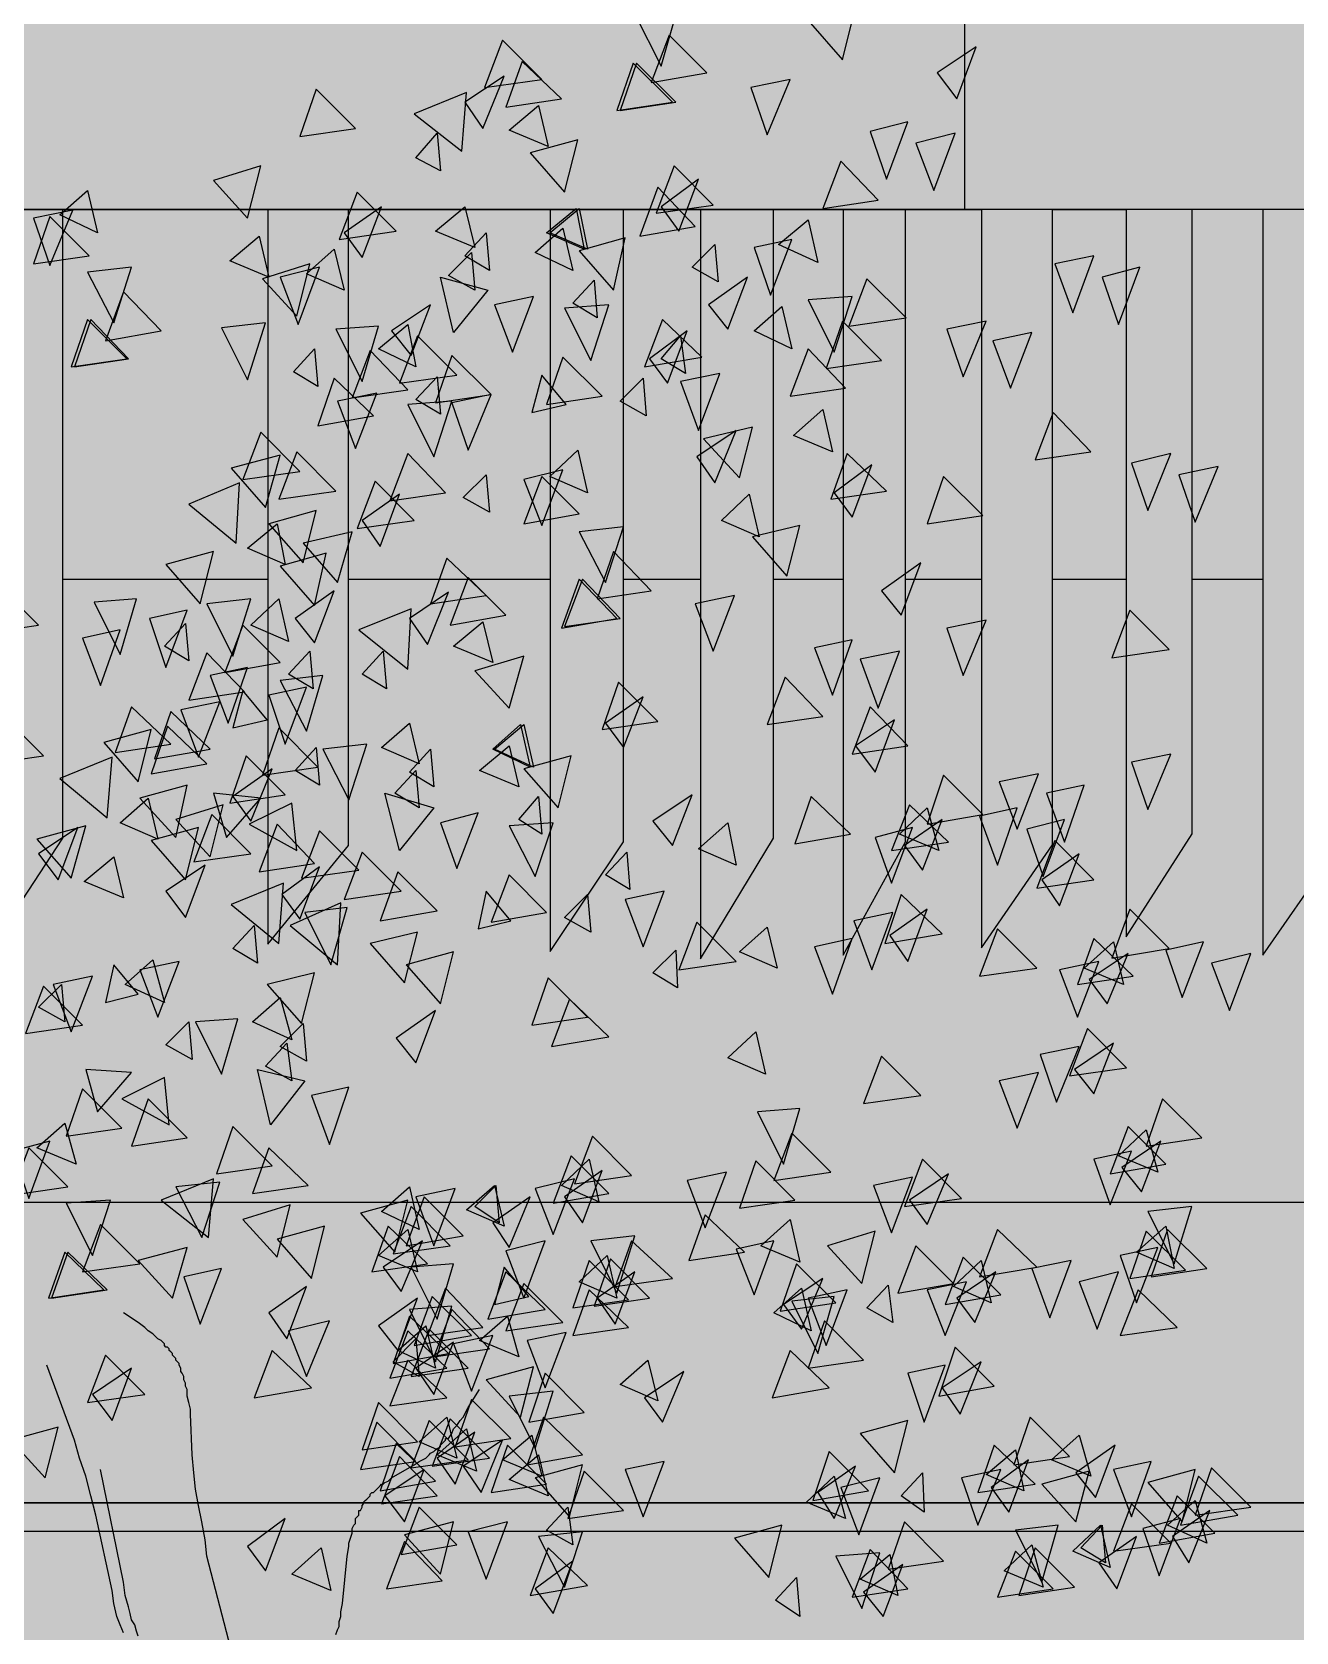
# Model space of a CAD drawing. Header units: inches. Extents: x 11.9 to 85.3, y 21.1 to 37.4.
# Drawn here: x 23.97 to 29.37, y 27 to 33.83 of the extents above; entities that cross this region are included whole.
import ezdxf

# ---------------------------------------------------------------- set-up
doc = ezdxf.new("R2010")
doc.units = ezdxf.units.IN
doc.header["$MEASUREMENT"] = 0
doc.layers.add('CAY', color=94, linetype='Continuous')
doc.layers.add('Layer1', color=7, linetype='Continuous')

msp = doc.modelspace()

# ---------------------------------------------------------------- hatches: boundary and pattern name
at = {"true_color": 0x212121}
h = msp.add_hatch(color=250, dxfattribs=at)
h.dxf.hatch_style = 1
h.paths.add_polyline_path([(54.5719, 37.1798), (50.0664, 37.1798), (50.0664, 33.0654), (54.5719, 33.0654)])
h.paths.add_polyline_path([(50.0664, 37.1798), (45.7803, 37.1798), (45.7803, 33.0654), (50.0664, 33.0654)])
h.paths.add_polyline_path([(63.6348, 37.1798), (59.0609, 37.1798), (59.0609, 33.0654), (63.6348, 33.0654)])
h.paths.add_polyline_path([(68.1995, 37.1798), (63.6348, 37.1798), (63.6348, 33.0654), (68.1995, 33.0654)])
h.paths.add_polyline_path([(72.7373, 37.1798), (68.1995, 37.1798), (68.1995, 33.0654), (72.7372, 33.0654)])
h.paths.add_polyline_path([(84.2395, 37.1798), (72.7373, 37.1798), (72.7372, 33.0654), (84.2395, 33.0654)])
h.paths.add_polyline_path([(45.7803, 37.1798), (41.2992, 37.1798), (41.2992, 33.0654), (45.7803, 33.0654)])
h.paths.add_polyline_path([(41.2992, 37.1798), (36.8075, 37.1798), (36.8075, 33.0654), (41.2992, 33.0654)])
h.paths.add_polyline_path([(36.8075, 37.1798), (32.3086, 37.1798), (32.3086, 33.0654), (36.8075, 33.0654)])
h.paths.add_polyline_path([(32.3086, 37.1798), (27.8679, 37.1798), (27.8679, 33.0654), (32.3086, 33.0654)])
h.paths.add_polyline_path([(27.8679, 37.1798), (23.4191, 37.1798), (23.4191, 33.0654), (27.8679, 33.0654)])
h.paths.add_polyline_path([(23.4191, 37.1798), (16.7427, 37.1798), (16.7427, 33.0654), (23.4191, 33.0654)])
h.paths.add_polyline_path([(76.5211, 33.2481), (76.5211, 36.8005)], flags=16)
h = msp.add_hatch(color=250, dxfattribs=at)
h.dxf.hatch_style = 1
h.paths.add_polyline_path([(84.3293, 28.8312), (16.8325, 28.8312), (16.8325, 27.5486), (84.3293, 27.5486)])
at = {"true_color": 0x636466}
h = msp.add_hatch(color=251, dxfattribs=at)
h.dxf.hatch_style = 1
edge = h.paths.add_edge_path()
edge.add_line((63.2701, 27.4271), (19.2205, 27.4271))
edge.add_line((19.2205, 27.4271), (19.2205, 24.9886))
edge.add_line((19.2205, 24.9886), (34.5109, 24.9886))
edge.add_spline(control_points=[(34.5109, 24.9886), (35.9914, 25.1351), (36.9032, 24.9886)], knot_values=[5.091487, 5.091487, 5.091487, 5.991182, 5.991182, 5.991182], weights=[0.915734, 0.807079, 0.890652], degree=2, periodic=0)
edge.add_line((36.9032, 24.9886), (63.2701, 24.9886))
edge.add_line((63.2701, 24.9886), (63.2701, 27.4271))
h.paths.add_polyline_path([(27.7206, 26.9316), (31.5651, 26.9316), (63.0612, 26.9316), (63.0612, 25.1394), (19.4696, 25.1394), (19.4696, 25.1837), (19.4696, 26.9316)], flags=16)
at = {"layer": 'Layer1', "true_color": 0x636466}
h = msp.add_hatch(color=251, dxfattribs=at)
h.dxf.hatch_style = 1
h.paths.add_polyline_path([(18.9155, 31.4936), (18.9155, 33.0718), (16.8325, 33.0718), (16.8325, 28.8312)])
h.paths.add_polyline_path([(20.131, 33.0718), (19.2392, 33.0718), (19.2392, 31.4936), (20.131, 31.4936)])
h.paths.add_polyline_path([(21.3045, 33.0718), (20.4283, 33.0718), (20.4283, 31.4936), (21.3045, 31.4936)])
h.paths.add_polyline_path([(22.5719, 33.0718), (21.6175, 33.0718), (21.6175, 31.4936), (22.5719, 31.4936)])
h.paths.add_polyline_path([(23.808, 33.0718), (22.8849, 33.0718), (22.8849, 31.4936), (23.808, 31.4936)])
h.paths.add_polyline_path([(24.9815, 33.0718), (24.1053, 33.0718), (24.1053, 31.4936), (24.9815, 31.4936)])
h.paths.add_polyline_path([(26.1863, 33.0718), (25.3257, 33.0718), (25.3257, 31.4936), (26.1863, 31.4936)])
h.paths.add_polyline_path([(26.8278, 33.0718), (26.4992, 33.0718), (26.4992, 31.4936), (26.8278, 31.4936)])
h.paths.add_polyline_path([(27.438, 33.0718), (27.1408, 33.0718), (27.1408, 31.4936), (27.438, 31.4936)])
h.paths.add_polyline_path([(28.0282, 33.0718), (27.704, 33.0718), (27.704, 31.4936), (28.0282, 31.4936)])
h.paths.add_polyline_path([(28.6458, 33.0718), (28.3318, 33.0718), (28.3318, 31.4936), (28.6458, 31.4936)])
h.paths.add_polyline_path([(29.2299, 33.0718), (28.9284, 33.0718), (28.9284, 31.4936), (29.2299, 31.4936)])
h.paths.add_polyline_path([(29.8579, 33.0718), (29.5125, 33.0718), (29.5125, 31.4936), (29.8579, 31.4936)])
h.paths.add_polyline_path([(30.5017, 33.0718), (30.1406, 33.0718), (30.1406, 31.4936), (30.5017, 31.4936)])
h.paths.add_polyline_path([(31.1297, 33.0718), (30.7529, 33.0718), (30.7529, 31.4936), (31.1297, 31.4936)])
h.paths.add_polyline_path([(31.6793, 33.0718), (31.3809, 33.0718), (31.3809, 31.4936), (31.6793, 31.4936)])
h.paths.add_polyline_path([(32.2288, 33.0718), (31.9305, 33.0718), (31.9305, 31.4936), (32.2288, 31.4936)])
h.paths.add_polyline_path([(32.7783, 33.0718), (32.4329, 33.0718), (32.4329, 31.4936), (32.7783, 31.4936)])
h.paths.add_polyline_path([(33.375, 33.0718), (33.0296, 33.0718), (33.0296, 31.4936), (33.375, 31.4936)])
h.paths.add_polyline_path([(33.9559, 33.0718), (33.6262, 33.0718), (33.6262, 31.4936), (33.9559, 31.4936)])
h.paths.add_polyline_path([(34.5997, 33.0718), (34.2229, 33.0718), (34.2229, 31.4936), (34.5997, 31.4936)])
h.paths.add_polyline_path([(35.1492, 33.0718), (34.8195, 33.0718), (34.8195, 31.4936), (35.1492, 31.4936)])
h.paths.add_polyline_path([(35.7616, 33.0718), (35.4161, 33.0718), (35.4161, 31.4936), (35.7616, 31.4936)])
h.paths.add_polyline_path([(36.3582, 33.0718), (35.9971, 33.0718), (35.9971, 31.4936), (36.3582, 31.4936)])
h.paths.add_polyline_path([(36.8973, 33.0718), (36.578, 33.0718), (36.578, 31.4936), (36.8973, 31.4936)])
h.paths.add_polyline_path([(37.5201, 33.0718), (37.1747, 33.0718), (37.1747, 31.4936), (37.5201, 31.4936)])
h.paths.add_polyline_path([(38.1324, 33.0718), (37.7399, 33.0718), (37.7399, 31.4936), (38.1324, 31.4936)])
h.paths.add_polyline_path([(38.7084, 33.0718), (38.3209, 33.0718), (38.3209, 31.4936), (38.7084, 31.4936)])
h.paths.add_polyline_path([(39.3521, 33.0718), (38.9282, 33.0718), (38.9282, 31.4936), (39.3521, 31.4936)])
h.paths.add_polyline_path([(39.9017, 33.0718), (39.5563, 33.0718), (39.5563, 31.4936), (39.9017, 31.4936)])
h.paths.add_polyline_path([(41.7858, 33.0718), (41.389, 33.0718), (41.3839, 31.4936), (41.7858, 31.4936)])
h.paths.add_polyline_path([(41.1735, 33.0718), (40.7809, 33.0718), (40.7809, 31.4936), (41.1735, 31.4936)])
h.paths.add_polyline_path([(40.5454, 33.0718), (40.1686, 33.0718), (40.1686, 31.4936), (40.5454, 31.4936)])
at = {"layer": 'Layer1', "true_color": 0x000000}
h = msp.add_hatch(color=18, dxfattribs=at)
h.dxf.hatch_style = 1
h.paths.add_polyline_path([(19.2392, 33.0718), (18.9155, 33.0718), (18.9155, 31.4936), (19.2392, 31.4936)])
h.paths.add_polyline_path([(19.2392, 31.4936), (18.9155, 31.4936), (18.9155, 29.8561), (19.2392, 30.0905)])
h.paths.add_polyline_path([(20.4283, 33.0718), (20.131, 33.0718), (20.131, 31.4936), (20.4283, 31.4936)])
h.paths.add_polyline_path([(20.4283, 31.4936), (20.131, 31.4936), (20.131, 29.9186), (20.4283, 30.3093)])
h.paths.add_polyline_path([(21.6175, 33.0718), (21.3045, 33.0718), (21.3045, 31.4936), (21.6175, 31.4936)])
h.paths.add_polyline_path([(21.6175, 31.4936), (21.3045, 31.4936), (21.3045, 29.9655), (21.6175, 30.2781)])
h.paths.add_polyline_path([(22.8849, 31.4936), (22.5719, 31.4936), (22.5719, 29.9498), (22.8849, 30.4187)])
h.paths.add_polyline_path([(22.8849, 33.0718), (22.5719, 33.0718), (22.5719, 31.4936), (22.8849, 31.4936)])
h.paths.add_polyline_path([(24.1053, 33.0718), (23.808, 33.0718), (23.808, 31.4936), (24.1053, 31.4936)])
h.paths.add_polyline_path([(24.1053, 31.4936), (23.808, 31.4936), (23.808, 29.9342), (24.1053, 30.3875)])
h.paths.add_polyline_path([(25.3257, 31.4936), (24.9815, 31.4936), (24.9815, 29.9342), (25.3257, 30.3562)])
h.paths.add_polyline_path([(25.3257, 33.0718), (24.9815, 33.0718), (24.9815, 31.4936), (25.3257, 31.4936)])
h.paths.add_polyline_path([(26.4992, 33.0718), (26.1863, 33.0718), (26.1863, 31.4936), (26.4992, 31.4936)])
h.paths.add_polyline_path([(26.4992, 31.4936), (26.1863, 31.4936), (26.1863, 29.903), (26.4992, 30.3718)])
h.paths.add_polyline_path([(27.1408, 31.4936), (26.8278, 31.4936), (26.8278, 29.8717), (27.1408, 30.3875)])
h.paths.add_polyline_path([(27.1408, 33.0718), (26.8278, 33.0718), (26.8278, 31.4936), (27.1408, 31.4936)])
h.paths.add_polyline_path([(27.704, 33.0718), (27.438, 33.0718), (27.438, 31.4936), (27.704, 31.4936)])
h.paths.add_polyline_path([(27.704, 31.4936), (27.438, 31.4936), (27.438, 29.8873), (27.704, 30.3718)])
h = msp.add_hatch(color=18, dxfattribs=at)
h.dxf.hatch_style = 1
h.paths.add_polyline_path([(28.3318, 33.0718), (28.0282, 33.0718), (28.0282, 29.919), (28.3318, 30.3581)])
h = msp.add_hatch(color=18, dxfattribs=at)
h.dxf.hatch_style = 1
h.paths.add_polyline_path([(28.9284, 33.0718), (28.6458, 33.0718), (28.6458, 29.966), (28.9284, 30.4051)])
h.paths.add_polyline_path([(29.5125, 33.0718), (29.2299, 33.0718), (29.2299, 29.8875), (29.5125, 30.2952)])
h.paths.add_polyline_path([(30.1406, 33.0718), (29.8579, 33.0718), (29.8579, 30.0129), (30.1406, 30.4207)])
h.paths.add_polyline_path([(30.7529, 33.0718), (30.5017, 33.0718), (30.5017, 30.1227), (30.7529, 30.5305)])
h.paths.add_polyline_path([(31.3809, 33.0718), (31.1297, 33.0718), (31.1297, 30.0286), (31.3809, 30.405)])
h.paths.add_polyline_path([(31.9305, 33.0718), (31.6793, 33.0718), (31.6793, 29.9032), (31.9305, 30.4521)])
h.paths.add_polyline_path([(32.4329, 33.0718), (32.3984, 33.0718), (32.2288, 33.0718), (32.2288, 29.9973), (32.4329, 30.3893)])
h.paths.add_polyline_path([(33.0296, 33.0718), (32.7783, 33.0718), (32.7783, 30.0129), (33.0296, 30.4207)])
h.paths.add_polyline_path([(33.6262, 33.0718), (33.375, 33.0718), (33.375, 29.9502), (33.6262, 30.2639)])
h.paths.add_polyline_path([(34.2229, 33.0718), (33.9559, 33.0718), (33.9559, 29.5895), (34.2229, 30.0129)])
h.paths.add_polyline_path([(34.8195, 33.0718), (34.5997, 33.0718), (34.5997, 29.5895), (34.8195, 29.9973)])
h.paths.add_polyline_path([(35.4161, 33.0718), (35.1492, 33.0718), (35.1492, 29.4483), (35.4161, 29.9816)])
h.paths.add_polyline_path([(35.9971, 33.0718), (35.7616, 33.0718), (35.7616, 29.464), (35.9971, 29.9973)])
h.paths.add_polyline_path([(36.578, 33.0718), (36.3582, 33.0718), (36.3582, 29.4013), (36.578, 29.9188)])
h.paths.add_polyline_path([(37.1747, 33.0718), (36.8973, 33.0718), (36.8973, 29.3699), (37.1747, 29.8091)])
h.paths.add_polyline_path([(37.7399, 33.0718), (37.5201, 33.0718), (37.5201, 29.3229), (37.7399, 29.7306)])
h.paths.add_polyline_path([(38.3209, 33.0718), (38.1324, 33.0718), (38.1324, 29.2288), (38.3209, 29.6836)])
h.paths.add_polyline_path([(38.9282, 33.0718), (38.7084, 33.0718), (38.7084, 29.182), (38.9282, 29.6055)])
h.paths.add_polyline_path([(39.5563, 33.0718), (39.3521, 33.0718), (39.3521, 29.182), (39.5563, 29.5898)])
h.paths.add_polyline_path([(40.1686, 33.0718), (39.9017, 33.0718), (39.9017, 29.0566), (40.1686, 29.5428)])
h.paths.add_polyline_path([(40.7809, 33.0718), (40.5454, 33.0718), (40.5454, 29.1507), (40.7809, 29.5741)])
h.paths.add_polyline_path([(41.389, 33.0718), (41.1735, 33.0718), (41.1735, 29.1193), (41.3776, 29.5741)])
h.paths.add_polyline_path([(42.0056, 33.0718), (41.7858, 33.0718), (41.7858, 29.0723), (42.0056, 29.5271)])
h.paths.add_polyline_path([(43.2774, 33.0718), (43.0105, 33.0718), (43.0105, 29.0252), (43.2774, 29.4487)])
h.paths.add_polyline_path([(44.4864, 33.0718), (44.2666, 33.0718), (44.2666, 29.0409), (44.4864, 29.4016)])
h.paths.add_polyline_path([(45.6797, 33.0718), (45.4599, 33.0718), (45.4599, 29.0723), (45.6797, 29.3075)])
h.paths.add_polyline_path([(46.9358, 33.0718), (46.716, 33.0718), (46.716, 29.0723), (46.9358, 29.4173)])
h.paths.add_polyline_path([(48.1762, 33.0718), (47.9564, 33.0718), (47.9564, 29.0409), (48.1762, 29.2918)])
h.paths.add_polyline_path([(49.4166, 33.0718), (49.1968, 33.0718), (49.1968, 29.0409), (49.4166, 29.2918)])
h.paths.add_polyline_path([(50.6436, 33.0718), (50.4552, 33.0718), (50.4552, 29.0567), (50.6436, 29.2292)])
h.paths.add_polyline_path([(51.8683, 33.0718), (51.6642, 33.0718), (51.6642, 29.0567), (51.8683, 29.2606)])
h.paths.add_polyline_path([(53.1715, 33.0718), (52.9674, 33.0718), (52.9674, 29.0567), (53.1715, 29.2763)])
h.paths.add_polyline_path([(54.3805, 33.0718), (54.2078, 33.0718), (54.2078, 29.041), (54.3805, 29.2763)])
h.paths.add_polyline_path([(55.6001, 33.0718), (55.4325, 33.0718), (55.4325, 29.005), (55.6001, 29.005)])
h.paths.add_polyline_path([(56.8549, 33.0718), (56.7068, 33.0718), (56.7068, 29.0366), (56.8549, 29.0511)])
h.paths.add_polyline_path([(58.1232, 33.0718), (57.9495, 33.0718), (57.9495, 29.055), (58.1232, 29.0579)])
at = {"layer": 'Layer1', "true_color": 0x8d8e91}
h = msp.add_hatch(color=252, dxfattribs=at)
h.dxf.hatch_style = 1
h.paths.add_polyline_path([(18.9155, 31.4936), (16.8325, 28.8312), (84.3293, 28.8312), (82.8874, 31.0726), (74.3785, 31.0726), (62.9817, 30.6624), (50.5554, 30.6624), (41.9642, 31.4936)])
at = {"layer": 'Layer1'}
h = msp.add_hatch(color=251, dxfattribs=at)
h.dxf.hatch_style = 1
h.paths.add_polyline_path([(67.7073, 27.4286), (67.7073, 27.5486), (19.2205, 27.5486), (19.2205, 27.4271)])

# ---------------------------------------------------------------- linework, layer by layer
for points in [[(16.0098, 37.3838), (85.2871, 37.3838), (85.2871, 22.1714), (84.3293, 22.1714), (84.3293, 37.1862), (84.3293, 33.0718), (16.8325, 33.0718), (16.8325, 37.1862)], [(84.3293, 27.5486), (16.8325, 27.5486), (16.8325, 24.2561), (16.8325, 37.1862), (16.0098, 37.1862), (23.5089, 37.1862), (23.5089, 33.0718), (27.9577, 33.0718), (27.9577, 37.1862), (32.3984, 37.1862), (32.3984, 33.0718), (36.8973, 33.0718), (36.8973, 37.1862), (41.389, 37.1862), (41.389, 32.7467), (41.389, 33.0718), (45.8701, 33.0718), (45.8701, 37.1862), (50.1562, 37.1862), (50.1562, 33.0718), (54.6617, 33.0718)], [(84.3293, 27.5486), (16.8325, 27.5486), (16.8325, 24.2561), (16.8325, 37.1862), (16.0098, 37.1862), (23.5089, 37.1862), (23.5089, 33.0718), (27.9577, 33.0718), (27.9577, 37.1862), (32.3984, 37.1862), (32.3984, 33.0718), (36.8973, 33.0718), (36.8973, 37.1862), (41.389, 37.1862), (41.389, 32.7467), (41.389, 33.0718), (45.8701, 33.0718), (45.8701, 37.1862), (50.1562, 37.1862), (50.1562, 33.0718), (54.6617, 33.0718)], [(82.8465, 31.0726), (82.8874, 31.0726), (82.8874, 33.0718), (82.8874, 31.0726), (84.3293, 28.8312), (16.8325, 28.8312), (18.9155, 31.4936)], [(82.8465, 31.0726), (82.8874, 31.0726), (82.8874, 33.0718), (82.8874, 31.0726), (84.3293, 28.8312), (16.8325, 28.8312), (18.9155, 31.4936)], [(23.808, 29.9342), (24.1053, 30.3875), (24.1053, 33.0718), (24.9815, 33.0718), (24.9815, 29.9342), (25.3257, 30.3562), (25.3257, 33.0718), (26.1863, 33.0718), (26.1863, 29.903), (26.4992, 30.3718), (26.4992, 33.0718), (26.8278, 33.0718), (26.8278, 29.8717), (27.1408, 30.3875), (27.1408, 33.0718), (27.438, 33.0718), (27.438, 29.8873), (27.704, 30.3718), (27.704, 33.0718), (28.0282, 33.0718), (28.0282, 29.919), (28.3318, 30.3581), (28.3318, 33.0718), (28.6458, 33.0718), (28.6458, 29.966), (28.9284, 30.4051), (28.9284, 33.0718)], [(29.2299, 33.0718), (29.2299, 29.8875), (29.5125, 30.2952), (29.5125, 33.0718)], [(24.1053, 31.4936), (24.9815, 31.4936)], [(24.1053, 31.4936), (24.9815, 31.4936)], [(25.3257, 31.4936), (26.1863, 31.4936)], [(25.3257, 31.4936), (26.1863, 31.4936)], [(26.4992, 31.4936), (26.8278, 31.4936)], [(26.4992, 31.4936), (26.8278, 31.4936)], [(27.1408, 31.4936), (27.438, 31.4936)], [(27.1408, 31.4936), (27.438, 31.4936)], [(27.704, 31.4936), (28.0282, 31.4936)], [(27.704, 31.4936), (28.0282, 31.4936)], [(28.3318, 31.4936), (28.6458, 31.4936)], [(28.3318, 31.4936), (28.6458, 31.4936)], [(28.9284, 31.4936), (29.2299, 31.4936)], [(28.9284, 31.4936), (29.2299, 31.4936)], [(72.3212, 24.448), (67.7073, 24.448), (67.7073, 24.0633), (67.7073, 27.4286), (63.2701, 27.4271), (19.2205, 27.4271), (19.2205, 24.9886), (63.2701, 24.9886), (63.2701, 27.4271)], [(72.3212, 24.448), (67.7073, 24.448), (67.7073, 24.0633), (67.7073, 27.4286), (63.2701, 27.4271), (19.2205, 27.4271), (19.2205, 24.9886), (63.2701, 24.9886), (63.2701, 27.4271)]]:
    msp.add_lwpolyline(points)
at = {"color": 31, "linetype": 'Continuous', "lineweight": -2, "true_color": 0xfecc66}
for points in [[(28.8713, 31.9394), (28.941, 31.7371), (29.0387, 31.9742)], [(28.8155, 29.9093), (28.8852, 29.707), (28.9759, 29.9442)], [(29.0108, 29.8535), (29.0875, 29.6512), (29.1782, 29.8953)], [(28.8224, 28.7163), (28.7527, 28.514), (28.9899, 28.5489)], [(29.0108, 27.6978), (28.941, 27.4955), (29.1782, 27.5304)], [(28.955, 27.6629), (28.8783, 27.4536), (29.1224, 27.4955)], [(28.8643, 27.5792), (28.7876, 27.3769), (29.0248, 27.4187)], [(28.8224, 27.4536), (28.941, 27.5583), (28.9899, 27.3769)], [(28.8434, 27.4048), (28.9131, 27.2932), (29.0038, 27.5164)]]:
    msp.add_lwpolyline(points, close=True, dxfattribs=at)
at = {"layer": 'CAY', "color": 31, "linetype": 'Continuous', "lineweight": -2, "true_color": 0xfecc66}
for points in [[(26.5482, 33.9067), (26.6598, 33.6834), (26.7296, 33.9276)], [(27.2877, 33.8788), (27.4342, 33.7113), (27.49, 33.9346)], [(25.9831, 33.7951), (25.9064, 33.5927), (26.1505, 33.6276)], [(26.6947, 33.816), (26.6179, 33.6137), (26.8551, 33.6555)], [(27.8388, 33.6555), (27.9225, 33.5439), (28.0062, 33.7671)], [(26.0668, 33.7044), (25.9971, 33.509), (26.2343, 33.5439)], [(26.5412, 33.6974), (26.4714, 33.4951), (26.7086, 33.53)], [(26.5552, 33.6974), (26.4854, 33.4951), (26.7226, 33.53)], [(25.8227, 33.53), (25.8994, 33.4183), (25.9901, 33.6416)], [(27.0435, 33.5927), (27.1133, 33.3904), (27.2109, 33.6276)], [(25.1878, 33.5858), (25.118, 33.3835), (25.3552, 33.4183)], [(25.6064, 33.4811), (25.8087, 33.3207), (25.8296, 33.5718)], [(26.011, 33.4114), (26.1366, 33.516), (26.1784, 33.3416)], [(27.5528, 33.4044), (27.6225, 33.2021), (27.7132, 33.4462)], [(25.6134, 33.2928), (25.7041, 33.3974), (25.718, 33.2369)], [(26.1017, 33.3137), (26.2482, 33.1463), (26.304, 33.3695)], [(27.7481, 33.3555), (27.8248, 33.1532), (27.9155, 33.3974)], [(27.4272, 33.2788), (27.3505, 33.0765), (27.5876, 33.1114)], [(24.7483, 33.1951), (24.8948, 33.0346), (24.9506, 33.2579)], [(26.7156, 33.2579), (26.6389, 33.0556), (26.883, 33.0904)], [(24.0925, 33.0486), (24.2111, 33.1532), (24.253, 32.9719)], [(25.3622, 33.1463), (25.2855, 32.9439), (25.5296, 32.9788)], [(26.6458, 33.1672), (26.5691, 32.9579), (26.8063, 32.9998)], [(26.6598, 33.0835), (26.7365, 32.9788), (26.8203, 33.2021)], [(25.3064, 32.9719), (25.3831, 32.8672), (25.4669, 33.0835)], [(25.6971, 32.9788), (25.8227, 33.0835), (25.8645, 32.9091)], [(26.1715, 32.9719), (26.297, 33.0765), (26.3319, 32.9021)], [(26.1854, 32.9719), (26.311, 33.0765), (26.3459, 32.9021)], [(23.9809, 33.0346), (24.0507, 32.8323), (24.1483, 33.0695)], [(24.0507, 33.0416), (23.9809, 32.8393), (24.2181, 32.8742)], [(27.1621, 32.923), (27.2877, 33.0277), (27.3295, 32.8463)], [(24.8181, 32.8533), (24.9436, 32.9579), (24.9855, 32.7835)], [(25.8227, 32.8742), (25.9133, 32.9719), (25.9273, 32.8114)], [(26.1226, 32.8881), (26.2412, 32.9928), (26.2831, 32.8114)], [(26.311, 32.8951), (26.4575, 32.7277), (26.5063, 32.9509)], [(27.0574, 32.9091), (27.1272, 32.7068), (27.2179, 32.9439)], [(25.146, 32.7974), (25.2646, 32.9021), (25.3064, 32.7277)], [(25.7529, 32.7905), (25.8506, 32.8881), (25.8645, 32.7277)], [(26.7924, 32.8254), (26.89, 32.923), (26.904, 32.7626)], [(28.3411, 32.8393), (28.4178, 32.63), (28.5085, 32.8742)], [(24.2111, 32.8044), (24.3228, 32.5882), (24.3995, 32.8254)], [(24.9576, 32.7765), (25.1041, 32.6161), (25.1599, 32.8393)], [(25.0343, 32.7835), (25.1111, 32.5812), (25.2018, 32.8254)], [(28.5434, 32.7835), (28.6132, 32.5812), (28.7038, 32.8254)], [(25.718, 32.7835), (25.9203, 32.7277), (25.7738, 32.5463)], [(26.2831, 32.6719), (26.3738, 32.7695), (26.3877, 32.6091)], [(26.8621, 32.6649), (26.9458, 32.5603), (27.0295, 32.7835)], [(27.5388, 32.7765), (27.4621, 32.5742), (27.7062, 32.6091)], [(24.3646, 32.7207), (24.2879, 32.5114), (24.5251, 32.5533)], [(25.5087, 32.5533), (25.5924, 32.4486), (25.6761, 32.6649)], [(25.9482, 32.6649), (26.025, 32.4626), (26.1157, 32.6998)], [(26.2482, 32.6509), (26.3598, 32.4277), (26.4366, 32.6649)], [(27.2877, 32.6858), (27.3993, 32.4626), (27.476, 32.6998)], [(24.2111, 32.6021), (24.1414, 32.3998), (24.3786, 32.4347)], [(24.2251, 32.6021), (24.1553, 32.3998), (24.3855, 32.4347)], [(26.6668, 32.6021), (26.59, 32.3998), (26.8342, 32.4417)], [(27.0574, 32.5533), (27.176, 32.6579), (27.2179, 32.4765)], [(27.4342, 32.5951), (27.3644, 32.3928), (27.6016, 32.4277)], [(27.8806, 32.5603), (27.9504, 32.3579), (28.0481, 32.5951)], [(24.7832, 32.5672), (24.8948, 32.344), (24.9715, 32.5882)], [(25.2715, 32.5603), (25.3831, 32.337), (25.4529, 32.5742)], [(25.4529, 32.4765), (25.5785, 32.5812), (25.6134, 32.3998)], [(25.6203, 32.5323), (25.5436, 32.33), (25.7878, 32.3649)], [(26.611, 32.4347), (26.6877, 32.33), (26.7714, 32.5533)], [(26.6598, 32.4347), (26.7435, 32.5323), (26.7644, 32.3719)], [(28.076, 32.5114), (28.1527, 32.3091), (28.2434, 32.5463)], [(25.0901, 32.3789), (25.1808, 32.4765), (25.1948, 32.3161)], [(25.418, 32.4696), (25.3413, 32.2672), (25.5785, 32.3021)], [(27.2877, 32.4765), (27.2109, 32.2742), (27.4481, 32.3091)], [(25.7668, 32.4486), (25.6971, 32.2463), (25.9343, 32.2812)], [(26.2412, 32.4417), (26.1715, 32.2393), (26.4087, 32.2742)], [(25.2646, 32.351), (25.1948, 32.1487), (25.432, 32.1905)], [(25.6134, 32.2603), (25.7041, 32.3579), (25.718, 32.1975)], [(26.1505, 32.3649), (26.1087, 32.2045), (26.2552, 32.2393)], [(26.4854, 32.2533), (26.5831, 32.351), (26.597, 32.1905)], [(26.7435, 32.337), (26.8203, 32.1277), (26.9109, 32.3719)], [(25.2785, 32.2533), (25.3552, 32.051), (25.4459, 32.2882)], [(25.5785, 32.2393), (25.6901, 32.0161), (25.7668, 32.2533)], [(25.7668, 32.2463), (25.8366, 32.044), (25.9343, 32.2812)], [(27.2249, 32.1068), (27.3505, 32.2184), (27.3923, 32.037)], [(28.3341, 32.2045), (28.2574, 32.0022), (28.4946, 32.037)], [(24.9506, 32.1207), (24.8739, 31.9184), (25.118, 31.9533)], [(26.8133, 32.0161), (26.89, 31.9045), (26.9807, 32.1277)], [(26.8412, 32.0928), (26.9947, 31.9254), (27.0505, 32.1417)], [(24.825, 31.9673), (24.9715, 31.7998), (25.0343, 32.0231)], [(25.1041, 32.037), (25.0274, 31.8347), (25.2715, 31.8696)], [(25.5785, 32.0301), (25.5017, 31.8277), (25.7389, 31.8626)], [(26.1854, 31.9324), (26.304, 32.044), (26.3459, 31.8626)], [(27.4551, 32.0301), (27.3853, 31.8347), (27.6225, 31.8696)], [(27.3993, 31.8626), (27.476, 31.758), (27.5597, 31.9812)], [(28.669, 31.9882), (28.7387, 31.7859), (28.8364, 32.0301)], [(25.439, 31.9115), (25.3622, 31.7091), (25.6064, 31.744)], [(25.8157, 31.8417), (25.9133, 31.9394), (25.9273, 31.7789)], [(26.0738, 31.9184), (26.1505, 31.7231), (26.2412, 31.9603)], [(26.1505, 31.9324), (26.0738, 31.7301), (26.311, 31.7719)], [(27.8667, 31.9324), (27.7969, 31.7301), (28.0341, 31.765)], [(24.6437, 31.8138), (24.846, 31.6464), (24.8599, 31.9045)], [(25.3831, 31.744), (25.4599, 31.6324), (25.5436, 31.8556)], [(26.9179, 31.744), (27.0365, 31.8556), (27.0784, 31.6743)], [(24.9855, 31.7301), (25.132, 31.5626), (25.1878, 31.7859)], [(24.8948, 31.6254), (25.0204, 31.7301), (25.0553, 31.5557)], [(26.311, 31.6952), (26.4226, 31.4789), (26.4993, 31.7161)], [(27.0505, 31.6743), (27.197, 31.5068), (27.2528, 31.7231)], [(25.132, 31.6464), (25.2785, 31.4789), (25.3413, 31.6952)], [(24.546, 31.5557), (24.6925, 31.3882), (24.7483, 31.6115)], [(25.0343, 31.5487), (25.1808, 31.3813), (25.2297, 31.6045)], [(25.7459, 31.5836), (25.6761, 31.3882), (25.9133, 31.4231)], [(26.4575, 31.6115), (26.3877, 31.4092), (26.6179, 31.4441)], [(25.8366, 31.4999), (25.7599, 31.2975), (25.9971, 31.3394)], [(27.6016, 31.4441), (27.6853, 31.3394), (27.769, 31.5626)], [(23.8344, 31.465), (23.7647, 31.2627), (24.0018, 31.2975)], [(25.0971, 31.3255), (25.1808, 31.2208), (25.2646, 31.4441)], [(25.5855, 31.3255), (25.6622, 31.2138), (25.7529, 31.4371)], [(26.311, 31.4929), (26.2343, 31.2836), (26.4714, 31.3255)], [(26.3249, 31.4929), (26.2482, 31.2906), (26.4854, 31.3255)], [(24.239, 31.3952), (24.3507, 31.172), (24.4204, 31.4092)], [(24.7204, 31.3882), (24.832, 31.165), (24.9088, 31.4092)], [(24.9088, 31.2975), (25.0274, 31.4092), (25.0692, 31.2278)], [(25.3692, 31.2766), (25.5785, 31.1092), (25.5924, 31.3673)], [(26.8063, 31.3882), (26.883, 31.1859), (26.9737, 31.4231)], [(24.4762, 31.3255), (24.546, 31.1162), (24.6367, 31.3603)], [(24.539, 31.2069), (24.6297, 31.3045), (24.6437, 31.1441)], [(24.8739, 31.2975), (24.7971, 31.0952), (25.0343, 31.1371)], [(25.7738, 31.2069), (25.8994, 31.3115), (25.9412, 31.1371)], [(27.8806, 31.2836), (27.9504, 31.0813), (28.0481, 31.3185)], [(28.662, 31.3603), (28.5853, 31.158), (28.8294, 31.1929)], [(24.1902, 31.2417), (24.2669, 31.0394), (24.3507, 31.2766)], [(27.3156, 31.1999), (27.3923, 30.9976), (27.476, 31.2348)], [(24.7204, 31.179), (24.6437, 30.9766), (24.8809, 31.0115)], [(25.0692, 31.0883), (25.1599, 31.1859), (25.1739, 31.0255)], [(25.3831, 31.0883), (25.4738, 31.1859), (25.4878, 31.0255)], [(25.8645, 31.1022), (26.011, 30.9418), (26.0738, 31.165)], [(27.5109, 31.151), (27.5876, 30.9418), (27.6783, 31.1859)], [(24.7344, 31.0813), (24.8111, 30.879), (24.8948, 31.1162)], [(24.9855, 30.9976), (25.0553, 30.7883), (25.146, 31.0325)], [(25.0343, 31.0604), (25.146, 30.8441), (25.2157, 31.0813)], [(26.4784, 31.0534), (26.4087, 30.8511), (26.6458, 30.8859)], [(27.19, 31.0743), (27.1133, 30.872), (27.3505, 30.9069)], [(24.6088, 30.9348), (24.6855, 30.7325), (24.7762, 30.9697)], [(24.8739, 31.0185), (24.832, 30.858), (24.9785, 30.8929)], [(26.4226, 30.879), (26.4993, 30.7743), (26.5831, 30.9906)], [(23.8553, 30.9069), (23.7856, 30.7046), (24.0228, 30.7394)], [(24.3995, 30.9487), (24.3297, 30.7534), (24.5669, 30.7883)], [(24.5669, 30.9278), (24.4972, 30.7255), (24.7344, 30.7674)], [(27.5528, 30.9487), (27.476, 30.7464), (27.7132, 30.7813)], [(27.49, 30.7813), (27.5737, 30.6697), (27.6574, 30.8929)], [(24.2809, 30.7953), (24.4274, 30.6278), (24.4832, 30.8511)], [(24.553, 30.865), (24.4832, 30.6627), (24.7204, 30.7046)], [(25.0274, 30.858), (24.9576, 30.6557), (25.1948, 30.6906)], [(25.4669, 30.7743), (25.5855, 30.879), (25.6273, 30.7046)], [(25.9412, 30.7674), (26.0598, 30.872), (26.1017, 30.6906)], [(25.9482, 30.7674), (26.0738, 30.872), (26.1157, 30.6906)], [(25.0971, 30.6767), (25.1878, 30.7743), (25.2018, 30.6139)], [(25.2157, 30.7674), (25.3273, 30.5511), (25.4041, 30.7883)], [(25.5855, 30.6697), (25.6761, 30.7674), (25.6901, 30.6069)], [(25.8854, 30.6767), (26.011, 30.7813), (26.0529, 30.6069)], [(24.0925, 30.6418), (24.2949, 30.4744), (24.3158, 30.7325)], [(24.8878, 30.7394), (24.8181, 30.5371), (25.0553, 30.572)], [(24.832, 30.565), (24.9088, 30.4604), (24.9995, 30.6836)], [(26.0738, 30.6836), (26.2203, 30.5162), (26.2761, 30.7394)], [(28.669, 30.7115), (28.7387, 30.5092), (28.8364, 30.7464)], [(24.4344, 30.5581), (24.5879, 30.3906), (24.6367, 30.6139)], [(25.5227, 30.579), (25.6134, 30.6767), (25.6273, 30.5162)], [(27.8667, 30.6557), (27.7969, 30.4464), (28.0341, 30.4883)], [(28.1039, 30.6278), (28.1806, 30.4255), (28.2713, 30.6627)], [(28.3062, 30.579), (28.3829, 30.3697), (28.4667, 30.6139)], [(24.3507, 30.4534), (24.4693, 30.5581), (24.5111, 30.3837)], [(24.7483, 30.579), (24.8041, 30.3906), (24.9506, 30.5581)], [(25.4808, 30.579), (25.6901, 30.5162), (25.5436, 30.3348)], [(26.0529, 30.4674), (26.1366, 30.565), (26.1505, 30.4046)], [(26.6249, 30.4604), (26.7086, 30.3558), (26.7924, 30.572)], [(27.3016, 30.565), (27.2319, 30.3627), (27.469, 30.4046)], [(24.5879, 30.4674), (24.7344, 30.3069), (24.7902, 30.5302)], [(24.7413, 30.4883), (24.6646, 30.286), (24.9088, 30.3209)], [(25.0832, 30.5371), (24.9018, 30.4464), (25.1041, 30.3348)], [(25.718, 30.4534), (25.7878, 30.2581), (25.8785, 30.4953)], [(27.7202, 30.5302), (27.6435, 30.3348), (27.8876, 30.3697)], [(27.6783, 30.4046), (27.7969, 30.5162), (27.8458, 30.3348)], [(28.0202, 30.4813), (28.0969, 30.272), (28.1806, 30.5162)], [(23.9949, 30.3837), (24.1414, 30.2162), (24.2042, 30.4395)], [(24.0018, 30.3209), (24.0856, 30.2093), (24.1693, 30.4325)], [(24.4832, 30.3767), (24.6297, 30.2093), (24.6855, 30.4325)], [(25.0204, 30.4464), (24.9436, 30.2441), (25.1808, 30.279)], [(25.2018, 30.4185), (25.125, 30.2162), (25.3692, 30.2511)], [(26.011, 30.4395), (26.1226, 30.2232), (26.1994, 30.4534)], [(26.8203, 30.3418), (26.9458, 30.4534), (26.9807, 30.272)], [(27.5737, 30.3906), (27.6435, 30.1953), (27.7341, 30.4325)], [(27.6993, 30.3558), (27.776, 30.2511), (27.8597, 30.4674)], [(28.2225, 30.4255), (28.2922, 30.2232), (28.3829, 30.4674)], [(28.3411, 30.3767), (28.2643, 30.1744), (28.5085, 30.2093)], [(24.1972, 30.2023), (24.3228, 30.3069), (24.3646, 30.1325)], [(24.546, 30.1604), (24.6297, 30.0488), (24.7134, 30.272)], [(25.3831, 30.3278), (25.3064, 30.1255), (25.5506, 30.1604)], [(26.4226, 30.2302), (26.5133, 30.3278), (26.5273, 30.1674)], [(28.2853, 30.2093), (28.362, 30.0976), (28.4457, 30.3209)], [(25.0413, 30.1465), (25.118, 30.0418), (25.2018, 30.2651)], [(25.5366, 30.2441), (25.4599, 30.0348), (25.7041, 30.0767)], [(26.011, 30.2302), (25.9343, 30.0279), (26.1715, 30.0697)], [(24.825, 30.1046), (25.0274, 29.9372), (25.0483, 30.1953)], [(25.9133, 30.1604), (25.8785, 30), (26.018, 30.0348)], [(26.2482, 30.0488), (26.3459, 30.1465), (26.3598, 29.986)], [(26.5063, 30.1255), (26.5831, 29.9232), (26.6738, 30.1604)], [(27.6853, 30.1465), (27.6155, 29.9372), (27.8597, 29.979)], [(25.0762, 30.0139), (25.2785, 29.8465), (25.2925, 30.1116)], [(25.139, 30.0697), (25.2506, 29.8465), (25.3204, 30.0907)], [(27.483, 30.0348), (27.5597, 29.8256), (27.6504, 30.0697)], [(27.6365, 29.9721), (27.7132, 29.8604), (27.7969, 30.0837)], [(28.662, 30.0837), (28.5853, 29.8744), (28.8294, 29.9162)], [(24.832, 29.9162), (24.9227, 30.0139), (24.9367, 29.8535)], [(26.8133, 30.0279), (26.7365, 29.8256), (26.9807, 29.8604)], [(26.9947, 29.9023), (27.1133, 30.0069), (27.1551, 29.8325)], [(28.0969, 30), (28.0202, 29.7977), (28.2643, 29.8325)], [(25.418, 29.9372), (25.5645, 29.7697), (25.6203, 29.986)], [(27.3156, 29.9232), (27.3923, 29.7209), (27.476, 29.9581)], [(28.5085, 29.9581), (28.4387, 29.7628), (28.6759, 29.7977)], [(28.4667, 29.8325), (28.5922, 29.9442), (28.6341, 29.7628)], [(24.3716, 29.7628), (24.4902, 29.8674), (24.539, 29.686)], [(24.4344, 29.8256), (24.5111, 29.6232), (24.6018, 29.8604)], [(25.5715, 29.8465), (25.718, 29.6791), (25.7738, 29.9023)], [(26.6249, 29.8116), (26.7226, 29.9093), (26.7296, 29.7488)], [(28.362, 29.8256), (28.4387, 29.6232), (28.5294, 29.8604)], [(28.4876, 29.7837), (28.5643, 29.6791), (28.655, 29.8953)], [(24.0646, 29.7628), (24.1414, 29.5605), (24.2321, 29.7977)], [(24.3228, 29.8465), (24.2879, 29.686), (24.4274, 29.7209)], [(24.9785, 29.7628), (25.125, 29.5953), (25.1808, 29.8116)], [(26.1784, 29.7907), (26.1087, 29.5884), (26.3459, 29.6232)], [(24.0228, 29.7558), (23.946, 29.5535), (24.1902, 29.5884)], [(24.0018, 29.6651), (24.0995, 29.7628), (24.1135, 29.6023)], [(24.9157, 29.6023), (25.0343, 29.707), (25.0832, 29.5256)], [(26.2691, 29.7), (26.1924, 29.4977), (26.4366, 29.5395)], [(24.546, 29.5047), (24.6437, 29.6023), (24.6576, 29.4419)], [(24.6716, 29.6023), (24.7832, 29.3791), (24.853, 29.6163)], [(25.0343, 29.4977), (25.132, 29.5953), (25.146, 29.4349)], [(25.5296, 29.5326), (25.6134, 29.4279), (25.6971, 29.6512)], [(26.9458, 29.4488), (27.0644, 29.5605), (27.1063, 29.3791)], [(28.4806, 29.5744), (28.4039, 29.3721), (28.648, 29.407)], [(24.9715, 29.414), (25.0622, 29.5116), (25.0832, 29.3512)], [(27.6016, 29.4558), (27.5249, 29.2535), (27.769, 29.2884)], [(28.2783, 29.4628), (28.3481, 29.2605), (28.4457, 29.4977)], [(28.4248, 29.4), (28.5085, 29.2954), (28.5922, 29.5116)], [(24.2042, 29.4), (24.253, 29.2186), (24.3995, 29.3861)], [(24.9367, 29.4), (25.139, 29.3512), (24.9925, 29.1628)], [(28.1039, 29.3512), (28.1806, 29.1489), (28.2713, 29.3861)], [(24.1902, 29.3163), (24.1204, 29.114), (24.3576, 29.1489)], [(24.539, 29.3651), (24.3576, 29.2744), (24.5599, 29.1628)], [(25.1669, 29.2884), (25.2436, 29.0791), (25.3273, 29.3233)], [(24.4693, 29.2744), (24.3995, 29.0721), (24.6367, 29.107)], [(28.8015, 29.2744), (28.7318, 29.0721), (28.9689, 29.107)], [(27.0714, 29.2186), (27.183, 28.9954), (27.2528, 29.2326)], [(23.9949, 29.0651), (24.1135, 29.1698), (24.1623, 28.9954)], [(24.832, 29.1558), (24.7623, 28.9535), (24.9995, 28.9884)], [(26.3668, 29.114), (26.2901, 28.9117), (26.5342, 28.9465)], [(27.2179, 29.1279), (27.1412, 28.9256), (27.3853, 28.9605)], [(28.655, 29.1558), (28.5783, 28.9535), (28.8155, 28.9954)], [(28.6132, 29.0303), (28.7318, 29.1419), (28.7806, 28.9605)], [(23.96, 29.0651), (23.8833, 28.8628), (24.1274, 28.8977)], [(23.8902, 29.0512), (23.96, 28.8489), (24.0507, 29.0931)], [(24.9855, 29.0651), (24.9157, 28.8698), (25.1529, 28.9047)], [(28.5085, 29.0163), (28.5783, 28.821), (28.669, 29.0512)], [(28.6271, 28.9814), (28.7108, 28.8768), (28.7945, 29.0931)], [(26.2761, 29.0303), (26.1994, 28.828), (26.4366, 28.8698)], [(26.2343, 28.9047), (26.3528, 29.0163), (26.3947, 28.8349)], [(27.0644, 29.0093), (26.9947, 28.807), (27.2319, 28.8419)], [(27.776, 29.0163), (27.6993, 28.814), (27.9434, 28.8489)], [(24.5251, 28.8419), (24.7274, 28.6815), (24.7483, 28.9326)], [(24.5879, 28.8977), (24.6995, 28.6815), (24.7762, 28.9186)], [(25.8296, 28.8), (25.9482, 28.9047), (25.9901, 28.7303)], [(25.8645, 28.814), (25.9552, 28.9047), (25.9692, 28.7442)], [(26.1226, 28.8907), (26.1994, 28.6954), (26.2901, 28.9326)], [(26.2482, 28.8559), (26.3249, 28.7442), (26.4087, 28.9675)], [(26.7714, 28.9256), (26.8482, 28.7233), (26.9389, 28.9605)], [(27.5667, 28.9047), (27.6435, 28.7024), (27.7341, 28.9396)], [(27.7202, 28.8419), (27.7969, 28.7373), (27.8876, 28.9535)], [(24.1204, 28.828), (24.2321, 28.6047), (24.3088, 28.8419)], [(25.3762, 28.7861), (25.5227, 28.6187), (25.5785, 28.8419)], [(25.4669, 28.7931), (25.5855, 28.8977), (25.6273, 28.7163)], [(25.6482, 28.8559), (25.5715, 28.6466), (25.8157, 28.6884)], [(25.6134, 28.8559), (25.6901, 28.6466), (25.7808, 28.8907)], [(25.9412, 28.7442), (26.011, 28.6396), (26.1017, 28.8559)], [(24.8739, 28.7582), (25.0204, 28.5977), (25.0762, 28.821)], [(25.5924, 28.814), (25.5157, 28.6117), (25.7599, 28.6466)], [(26.8482, 28.7791), (26.7784, 28.5838), (27.0156, 28.6187)], [(28.7387, 28.7931), (28.8503, 28.5698), (28.9271, 28.814)], [(24.2669, 28.7373), (24.1902, 28.5349), (24.4344, 28.5698)], [(25.0204, 28.6745), (25.1669, 28.507), (25.2227, 28.7303)], [(25.4948, 28.7303), (25.425, 28.5349), (25.6622, 28.5698)], [(25.4529, 28.6047), (25.5785, 28.7163), (25.6203, 28.5349)], [(27.0854, 28.6466), (27.2109, 28.7582), (27.2528, 28.5768)], [(27.3714, 28.6466), (27.5179, 28.4861), (27.5737, 28.7094)], [(28.0969, 28.7163), (28.0202, 28.514), (28.2643, 28.5559)], [(28.7318, 28.7094), (28.662, 28.507), (28.8992, 28.5419)], [(28.6899, 28.6187), (28.8155, 28.7303), (28.8503, 28.5489)], [(24.4274, 28.5838), (24.5739, 28.4233), (24.6367, 28.6396)], [(25.4738, 28.5559), (25.5506, 28.4512), (25.6413, 28.6675)], [(25.9971, 28.6256), (26.0738, 28.4233), (26.1645, 28.6675)], [(26.3598, 28.6675), (26.4714, 28.4443), (26.5482, 28.6884)], [(26.5342, 28.6675), (26.4645, 28.4722), (26.7086, 28.507)], [(26.9807, 28.6326), (27.0574, 28.4373), (27.1412, 28.6675)], [(27.7481, 28.6466), (27.6714, 28.4443), (27.9086, 28.4861)], [(28.6201, 28.6047), (28.6899, 28.4024), (28.7806, 28.6396)], [(24.1135, 28.6187), (24.0437, 28.4233), (24.2809, 28.4582)], [(24.1274, 28.6187), (24.0577, 28.4233), (24.2949, 28.4582)], [(25.5924, 28.5559), (25.7041, 28.3326), (25.7738, 28.5698)], [(26.3528, 28.5838), (26.2831, 28.3815), (26.5203, 28.4164)], [(26.311, 28.4931), (26.4296, 28.6047), (26.4714, 28.4233)], [(26.4435, 28.5908), (26.3738, 28.3884), (26.611, 28.4233)], [(27.2388, 28.5698), (27.1691, 28.3675), (27.4063, 28.4024)], [(27.9504, 28.5977), (27.8737, 28.3954), (28.1109, 28.4373)], [(27.9086, 28.4722), (28.0271, 28.5838), (28.069, 28.4024)], [(28.2434, 28.5489), (28.3202, 28.3396), (28.4108, 28.5838)], [(24.6227, 28.514), (24.6925, 28.3117), (24.7832, 28.5489)], [(25.9971, 28.5349), (25.9203, 28.3326), (26.1645, 28.3745)], [(25.9901, 28.5559), (25.9482, 28.3954), (26.0947, 28.4303)], [(26.3877, 28.4233), (26.4645, 28.3117), (26.5482, 28.5349)], [(27.183, 28.3954), (27.2598, 28.2908), (27.3505, 28.507)], [(27.7969, 28.4582), (27.8737, 28.2629), (27.9644, 28.4931)], [(27.9225, 28.4233), (27.9992, 28.3187), (28.0899, 28.5349)], [(28.4457, 28.4931), (28.5225, 28.2908), (28.6132, 28.5349)], [(24.9855, 28.3605), (25.0622, 28.2489), (25.146, 28.4722)], [(25.6831, 28.4303), (25.6064, 28.221), (25.8506, 28.2629)], [(25.7389, 28.4652), (25.6622, 28.2629), (25.8994, 28.2978)], [(26.0738, 28.4861), (25.9971, 28.2838), (26.2412, 28.3187)], [(26.3528, 28.4582), (26.2831, 28.2629), (26.5203, 28.2978)], [(27.1412, 28.3605), (27.2598, 28.4652), (27.3016, 28.2838)], [(27.2179, 28.4094), (27.3295, 28.1861), (27.3993, 28.4303)], [(27.2877, 28.4233), (27.3644, 28.221), (27.4551, 28.4582)], [(27.5388, 28.3815), (27.6295, 28.4791), (27.6504, 28.3187)], [(28.6969, 28.4582), (28.6201, 28.2629), (28.8643, 28.2978)], [(25.4529, 28.3047), (25.5366, 28.2001), (25.6203, 28.4233)], [(25.5855, 28.3745), (25.6971, 28.1513), (25.7668, 28.3884)], [(25.7668, 28.3745), (25.6901, 28.1722), (25.9273, 28.2071)], [(25.0692, 28.2838), (25.146, 28.0885), (25.2436, 28.3257)], [(25.5855, 28.3466), (25.5157, 28.1443), (25.7529, 28.1861)], [(25.5366, 28.2001), (25.6552, 28.3047), (25.6971, 28.1234)], [(25.6692, 28.2908), (25.5924, 28.0885), (25.8366, 28.1234)], [(25.8854, 28.2419), (26.004, 28.3466), (26.0529, 28.1722)], [(27.3574, 28.3257), (27.2877, 28.1234), (27.5249, 28.1582)], [(25.5785, 28.2838), (25.5017, 28.0815), (25.7459, 28.1234)], [(25.5157, 28.1513), (25.6134, 28.2489), (25.6273, 28.0885)], [(25.6134, 28.1234), (25.6901, 28.0117), (25.7738, 28.235)], [(25.7738, 28.228), (25.8506, 28.0257), (25.9412, 28.2629)], [(26.0877, 28.2419), (26.1645, 28.0396), (26.2552, 28.2768)], [(24.2879, 28.1792), (24.2111, 27.9768), (24.4553, 28.0117)], [(24.9995, 28.2001), (24.9227, 27.9978), (25.1669, 28.0396)], [(25.5785, 28.1582), (25.5017, 27.9629), (25.7459, 27.9978)], [(26.4854, 28.0536), (26.604, 28.1582), (26.6458, 27.9838)], [(27.2109, 28.2001), (27.1342, 27.9978), (27.3784, 28.0396)], [(27.9155, 28.214), (27.8458, 28.0048), (28.083, 28.0466)], [(27.8597, 28.0396), (27.9365, 27.928), (28.0271, 28.1513)], [(24.2321, 28.0117), (24.3158, 27.9001), (24.3995, 28.1234)], [(25.9133, 28.0745), (26.0598, 27.9141), (26.1157, 28.1303)], [(26.1645, 28.1024), (26.0947, 27.8931), (26.3319, 27.935)], [(26.59, 27.9978), (26.6668, 27.8931), (26.7575, 28.1094)], [(27.7132, 28.1024), (27.783, 27.8931), (27.8737, 28.1373)], [(26.011, 28.0048), (26.1226, 27.7815), (26.1994, 28.0257)], [(25.4529, 27.9768), (25.3831, 27.7745), (25.6203, 27.8094)], [(25.8506, 27.9908), (25.7808, 27.7885), (26.018, 27.8234)], [(25.4459, 27.8931), (25.3762, 27.6908), (25.6134, 27.7257)], [(25.6692, 27.9001), (25.5924, 27.6978), (25.8366, 27.7327)], [(25.6273, 27.8094), (25.7459, 27.9141), (25.7878, 27.7397)], [(25.7599, 27.9071), (25.6831, 27.7048), (25.9273, 27.7397)], [(26.1575, 27.9141), (26.0877, 27.7118), (26.3249, 27.7536)], [(27.5109, 27.8443), (27.6574, 27.6769), (27.7132, 27.9001)], [(28.2364, 27.9141), (28.1667, 27.7118), (28.4039, 27.7466)], [(23.8833, 27.8164), (24.0298, 27.6559), (24.0856, 27.8722)], [(25.7041, 27.7536), (25.8296, 27.8652), (25.8715, 27.6838)], [(25.7041, 27.7397), (25.7808, 27.628), (25.8645, 27.8513)], [(25.8157, 27.7048), (25.8924, 27.5932), (25.9831, 27.8164)], [(25.9831, 27.7327), (26.1087, 27.8373), (26.1505, 27.6629)], [(28.3271, 27.7327), (28.4457, 27.8373), (28.4946, 27.6629)], [(25.5296, 27.8024), (25.4599, 27.6001), (25.6971, 27.642)], [(25.5436, 27.7466), (25.4669, 27.5443), (25.7041, 27.5792)], [(26.004, 27.7955), (25.9343, 27.5932), (26.1715, 27.628)], [(26.011, 27.649), (26.1366, 27.7536), (26.1784, 27.5792)], [(27.3784, 27.7676), (27.3086, 27.5583), (27.5458, 27.6001)], [(28.083, 27.7955), (28.0132, 27.5932), (28.2574, 27.628)], [(28.0481, 27.6699), (28.1737, 27.7745), (28.2085, 27.6001)], [(28.4318, 27.6769), (28.5155, 27.5722), (28.5992, 27.7955)], [(25.4808, 27.5792), (25.5645, 27.4676), (25.6482, 27.6908)], [(26.1226, 27.6559), (26.2691, 27.4885), (26.3249, 27.7118)], [(26.3319, 27.6838), (26.2622, 27.4815), (26.4993, 27.5164)], [(26.5063, 27.6908), (26.5831, 27.4885), (26.6738, 27.7257)], [(27.3295, 27.5932), (27.3993, 27.4815), (27.49, 27.7048)], [(27.6853, 27.5792), (27.776, 27.6769), (27.783, 27.5094)], [(27.9434, 27.6559), (28.0132, 27.4536), (28.1109, 27.6908)], [(28.069, 27.6141), (28.1457, 27.5094), (28.2295, 27.7327)], [(28.2853, 27.628), (28.4318, 27.4676), (28.4876, 27.6838)], [(28.5922, 27.6908), (28.669, 27.4885), (28.7527, 27.7257)], [(28.7387, 27.635), (28.8852, 27.4676), (28.941, 27.6908)], [(27.2807, 27.5513), (27.3993, 27.6629), (27.4481, 27.4815)], [(27.4272, 27.6141), (27.5039, 27.4118), (27.5946, 27.6559)], [(28.669, 27.5443), (28.5922, 27.342), (28.8364, 27.3769)], [(24.8948, 27.3629), (24.9715, 27.2583), (25.0553, 27.4815)], [(25.6273, 27.5304), (25.5506, 27.3281), (25.7878, 27.3699)], [(25.5645, 27.4118), (25.718, 27.2443), (25.7738, 27.4676)], [(25.8366, 27.4257), (25.9133, 27.2234), (26.004, 27.4676)], [(26.1715, 27.4327), (26.2622, 27.5304), (26.2831, 27.3699)], [(27.6993, 27.4676), (27.6295, 27.2653), (27.8667, 27.3002)], [(28.7178, 27.4397), (28.7876, 27.2374), (28.8783, 27.4815)], [(26.1366, 27.4048), (26.2482, 27.1885), (26.3249, 27.4257)], [(26.9737, 27.3978), (27.1202, 27.2304), (27.176, 27.4536)], [(28.1737, 27.4327), (28.2853, 27.2095), (28.355, 27.4536)], [(28.4178, 27.342), (28.5364, 27.4536), (28.5783, 27.2722)], [(28.4527, 27.356), (28.5434, 27.4536), (28.5573, 27.2932)], [(28.5294, 27.2932), (28.6062, 27.1816), (28.6899, 27.4048)], [(25.0832, 27.2443), (25.2087, 27.356), (25.2506, 27.1746)], [(25.5645, 27.3839), (25.4878, 27.1816), (25.725, 27.2164)], [(26.1784, 27.356), (26.1017, 27.1537), (26.3459, 27.1955)], [(27.4063, 27.3211), (27.5179, 27.0978), (27.5946, 27.335)], [(27.5528, 27.349), (27.476, 27.1467), (27.7132, 27.1816)], [(28.1737, 27.342), (28.0969, 27.1467), (28.3341, 27.1816)], [(28.1248, 27.2583), (28.2434, 27.3699), (28.2922, 27.1885)], [(28.2574, 27.356), (28.1876, 27.1537), (28.4248, 27.1885)], [(26.1226, 27.1816), (26.1994, 27.0769), (26.2831, 27.3002)], [(27.5109, 27.2234), (27.6365, 27.3281), (27.6714, 27.1537)], [(27.5249, 27.1676), (27.6086, 27.063), (27.6923, 27.2862)], [(27.1481, 27.1327), (27.2388, 27.2304), (27.2528, 27.063)]]:
    msp.add_lwpolyline(points, close=True, dxfattribs=at)
for points in [[(24.8599, 26.7839), (24.7204, 27.3211), (24.7134, 27.3908), (24.6995, 27.4676), (24.6855, 27.5373), (24.6716, 27.6071), (24.6646, 27.6769), (24.6576, 27.7536), (24.6506, 27.928), (24.6506, 27.9489), (24.6437, 27.9768), (24.6367, 28.0048), (24.6367, 28.0187), (24.6367, 28.0327), (24.6297, 28.0466), (24.6297, 28.0606), (24.6227, 28.0745), (24.6227, 28.0885), (24.6158, 28.1024), (24.6088, 28.1094), (24.6088, 28.1234), (24.6088, 28.1234), (24.6018, 28.1373), (24.6018, 28.1373), (24.6018, 28.1443), (24.5948, 28.1513), (24.5879, 28.1582), (24.5879, 28.1582), (24.5879, 28.1652), (24.5809, 28.1722), (24.5739, 28.1792), (24.5739, 28.1861), (24.5669, 28.1931), (24.5599, 28.2001), (24.5599, 28.2071), (24.553, 28.214), (24.546, 28.214), (24.539, 28.221), (24.539, 28.228), (24.532, 28.235), (24.5251, 28.2419), (24.5111, 28.2489), (24.4972, 28.2629), (24.4902, 28.2699), (24.4693, 28.2838), (24.4553, 28.2978), (24.4274, 28.3187), (24.3646, 28.3605)], [(24.3646, 26.9932), (24.3507, 27.0281), (24.3367, 27.063), (24.3228, 27.1188), (24.3158, 27.1746), (24.246, 27.4955), (24.2251, 27.5792), (24.2042, 27.6629), (24.1763, 27.7397), (24.1553, 27.8164), (24.0367, 28.1373)], [(25.2715, 26.9862), (25.2785, 27.0071), (25.2855, 27.0211), (25.2855, 27.042), (25.2925, 27.063), (25.2925, 27.0839), (25.2994, 27.1188), (25.3204, 27.3211), (25.3273, 27.3629), (25.3273, 27.3769), (25.3343, 27.3978), (25.3413, 27.4187), (25.3413, 27.4397), (25.3483, 27.4536), (25.3552, 27.4606), (25.3552, 27.4676), (25.3552, 27.4815), (25.3622, 27.4885), (25.3692, 27.4955), (25.3692, 27.5025), (25.3692, 27.5164), (25.3762, 27.5164), (25.3831, 27.5304), (25.3831, 27.5373), (25.3901, 27.5443), (25.3901, 27.5513), (25.3971, 27.5583), (25.4041, 27.5652), (25.4111, 27.5722), (25.418, 27.5792), (25.418, 27.5862), (25.425, 27.5932), (25.432, 27.5932), (25.439, 27.6001), (25.4459, 27.6071), (25.4529, 27.6141), (25.4599, 27.6211), (25.4669, 27.628), (25.4738, 27.628), (25.4808, 27.635), (25.4948, 27.642), (25.5087, 27.6559), (25.6064, 27.7118), (25.6273, 27.7257), (25.6413, 27.7327), (25.6552, 27.7397), (25.6622, 27.7466), (25.6692, 27.7536), (25.6761, 27.7606), (25.6901, 27.7676), (25.6971, 27.7745), (25.7041, 27.7815), (25.718, 27.7885), (25.718, 27.7955), (25.725, 27.8024), (25.7389, 27.8164), (25.7389, 27.8234), (25.7529, 27.8234), (25.7668, 27.8443), (25.7738, 27.8652), (25.7878, 27.8792), (25.8017, 27.9001), (25.8157, 27.9141), (25.8366, 27.9559), (25.8854, 28.0327)], [(24.4274, 26.9792), (24.4204, 27.0002), (24.4134, 27.0281), (24.3995, 27.049), (24.3925, 27.0769), (24.3855, 27.1048), (24.3716, 27.1537), (24.3646, 27.2095), (24.2669, 27.6908)]]:
    msp.add_lwpolyline(points, dxfattribs=at)
at = {"layer": 'Layer1'}
msp.add_lwpolyline([(67.7073, 27.4286), (19.2205, 27.4271), (19.2205, 27.5486), (67.7073, 27.5486)], close=True, dxfattribs=at)
msp.add_lwpolyline([(67.7073, 27.4286), (19.2205, 27.4271), (19.2205, 27.5486), (67.7073, 27.5486)], close=True, dxfattribs=at)
msp.add_lwpolyline([(67.7073, 27.4286), (19.2205, 27.4271), (19.2205, 27.5486), (67.7073, 27.5486)], close=True, dxfattribs=at)

doc.saveas('drawing.dxf')
